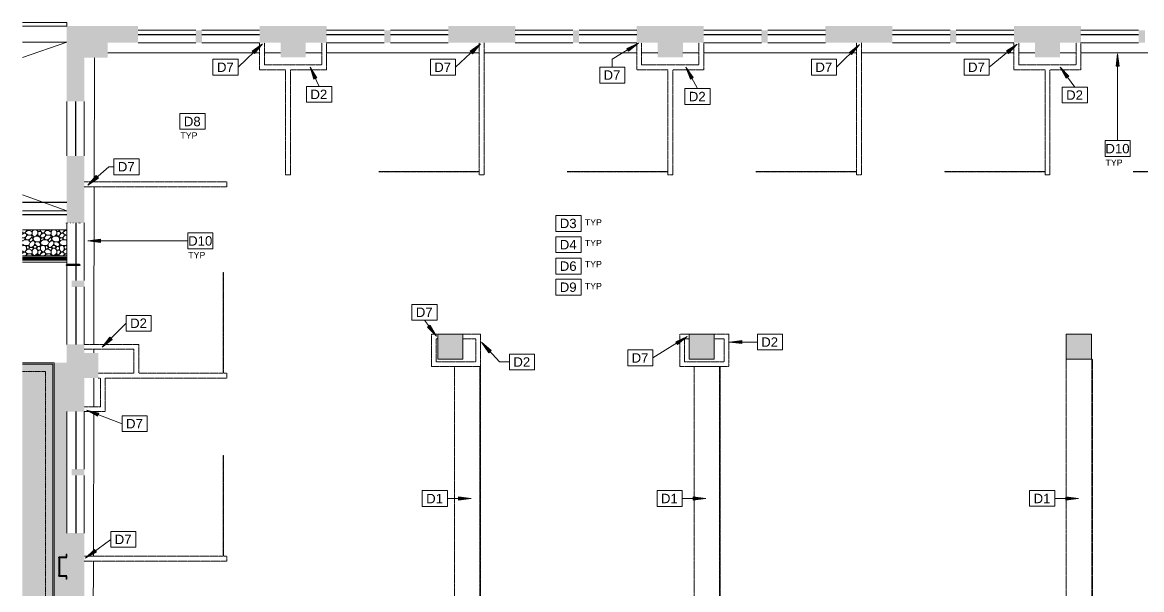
# Model space of a CAD drawing. Header units: inches. Extents: x 433 to 2535, y -5 to 2055.
# Drawn here: x 433 to 1501, y 1514 to 2055 of the extents above; entities that cross this region are included whole.
import ezdxf

# ---------------------------------------------------------------- set-up
doc = ezdxf.new("R2010")
doc.units = ezdxf.units.IN
doc.header["$MEASUREMENT"] = 0
doc.linetypes.add('Demolished', pattern=[0.1875, 0.125, -0.0625])
doc.linetypes.add('IMPORT-Dash 1_16_', pattern=[0.125, 0.0625, -0.0625])
for name, color, linetype, lineweight in [('_900 AVAILABLE SPACE', 7, 'Continuous', 9), ('A-ANNO-KEYN', 231, 'Continuous', 9), ('A-DETL-GENF', 92, 'Continuous', 9), ('A-WALL', 113, 'Continuous', 13), ('A0209 - Terrace Backround_Link_dwg', 8, 'Continuous', 9), ('ARCH-L', 10, 'Continuous', 20), ('CORE', 7, 'Continuous', 9), ('G-ANNO-TEXT', 231, 'Continuous', 9), ('I-WALL', 2, 'Continuous', 13), ('L-AR-feature', 10, 'Continuous', 20), ('L-DT-style-43', 10, 'Continuous', 20), ('L-GR-soil', 10, 'Continuous', 20), ('L-HS-pav-edge', 10, 'Continuous', 20), ('L-HS-pav-patt-53', 10, 'Continuous', 20), ('L-HS-railing-guard', 10, 'Continuous', 20), ('Q-CASE', 31, 'Demolished', 9), ('S-COLS', 52, 'Continuous', 13), ('Victor Bldg - 9th Floor_LINK_dwg', 8, 'Continuous', 9), ('WALL-I', 10, 'Continuous', 20), ('WINDOWS', 7, 'Continuous', 9)]:
    doc.layers.add(name, color=color, linetype=linetype, lineweight=lineweight)
doc.styles.add('Arial', font='arial.ttf', dxfattribs={"height": 9})
doc.styles.add('Swis721 Lt BT', font='swissl.ttf', dxfattribs={"height": 6})
pattern_1 = [(0, (0.9, -3000), (18, 18), [5.4, -6.3, 0.9, -5.4]), (0, (8.1, -2996.4), (18, 18), [0.9, -4.5, 3.6, -9]), (0, (10.8, -2995.5), (18, 18), [0.9, -17.1]), (0, (2.7, -2994.6), (18, 18), [3.6, -14.4]), (0, (0.9, -2992.8), (18, 18), [1.8, -16.2]), (0, (13.5, -2991), (18, 18), [1.8, -0.9, 0.9, -14.4]), (0, (6.3, -2990.1), (18, 18), [2.7, -15.3]), (0, (1.8, -2988.3), (18, 18), [1.8, -16.2]), (0, (9, -2986.5), (18, 18), [0.9, -5.4, 2.7, -9]), (0, (5.4, -2985.6), (18, 18), [1.8, -16.2]), (0, (11.7, -2984.7), (18, 18), [1.8, -16.2]), (0, (8.1, -2983.8), (18, 18), [1.8, -16.2]), (0, (15.3, -2982.9), (18, 18), [1.8, -16.2]), (90, (0, -3000), (-18, 18), [3.6, -0.9, 1.8, -7.2, -4.5]), (90, (0, -3000), (-18, 18), [-13.5, 0, -4.5]), (90, (0, -3000), (-18, 18), [0, -13.5, 3.6, -0.9]), (90, (0.9, -2988.3), (-18, 18), [0.9, -17.1]), (90, (3.6, -2993.7), (-18, 18), [1.8, -3.6, 0.9, -11.7]), (90, (4.5, -2991), (-18, 18), [1.8, -3.6, 2.7, -9.9]), (90, (7.2, -2995.5), (-18, 18), [0.9, -9, 1.8, -0.9, -5.4]), (90, (7.2, -2995.5), (-18, 18), [-12.6, 0, -5.4]), (90, (7.2, -2995.5), (-18, 18), [0, -12.6, 1.8, -3.6]), (90, (8.1, -2997.3), (-18, 18), [0.9, -17.1]), (90, (9.9, -2991.9), (-18, 18), [0.9, -0.9, 2.7, -13.5]), (90, (10.8, -2994.6), (-18, 18), [1.8, -7.2, 0.9, -0.9, -7.2]), (90, (10.8, -2994.6), (-18, 18), [-10.8, 0, -7.2]), (90, (10.8, -2994.6), (-18, 18), [0, -10.8, 0.9, -6.3]), (90, (12.6, -2999.1), (-18, 18), [2.7, -15.3]), (90, (14.4, -2985.6), (-18, 18), [0.9, -0.9, 0.9, -15.3]), (90, (15.3, -2990.1), (-18, 18), [2.7, -15.3]), (90, (17.55, -2991.45), (-18, 18), [0.9, -17.1]), (45, (6.3, -3000), (0, 18.00011), [1.273, -24.183]), (45, (4.5, -2982.9), (0, 18.00011), [1.273, -3.818, 3.818, -16.546]), (45, (6.3, -2985.6), (0, 18.00011), [2.546, -6.364, 1.273, -15.274]), (45, (9.9, -2986.5), (0, 18.00011), [2.546, -8.91, 1.273, -12.728]), (45, (2.7, -2994.6), (0, 18.00011), [1.273, -24.183]), (45, (7.2, -2994.6), (0, 18.00011), [3.818, -21.637]), (45, (10.8, -2992.8), (0, 18.00011), [1.273, -7.637, 1.273, -15.273]), (45, (13.5, -2991), (0, 18.00011), [2.546, -22.91]), (45, (17.1, -2991), (0, 18.00011), [2.546, -22.91]), (45, (17.1, -2996.4), (0, 18.00011), [1.273, -24.183]), (45, (15.3, -2987.4), (0, 18.00011), [1.273, -24.183]), (45, (13.5, -2984.7), (0, 18.00011), [1.273, -24.183]), (45, (17.1, -2982.9), (0, 18.00011), [1.273, -24.183]), (45, (0, -2982.9), (0, 18.00011), [1.273, -24.183]), (45, (9, -2990.1), (0, 18.00011), [1.273, -24.183]), (45, (10.8, -2982.9), (0, 18.00011), [1.273, -8.91, 1.273, -14.001]), (45, (2.7, -2992.8), (0, 18.00011), [2.546, -22.91]), (45, (2.7, -2988.3), (0, 18.00011), [3.818, -21.637]), (135, (0.9, -2992.8), (-18.00011, 0), [1.909, -23.547]), (135, (10.8, -2993.7), (-18.00011, 0), [1.273, -24.183]), (135, (16.2, -2991), (-18.00011, 0), [1.273, -24.183]), (135, (9.9, -2987.4), (-18.00011, 0), [1.273, -24.183]), (135, (10.8, -2984.7), (-18.00011, 0), [1.273, -24.183]), (135, (8.1, -2983.8), (-18.00011, 0), [1.273, -24.183]), (135, (11.7, -2984.7), (-18.00011, 0), [1.273, -24.183]), (135, (0.9, -2995.5), (-18.00011, 0), [1.273, -24.183]), (135, (4.5, -2989.2), (-18.00011, 0), [1.273, -24.183]), (135, (4.5, -2994.6), (-18.00011, 0), [2.546, -22.91]), (135, (8.1, -2996.4), (-18.00011, 0), [2.546, -22.91]), (135, (15.3, -2986.5), (-18.00011, 0), [2.546, -22.91]), (135, (9.9, -2991), (-18.00011, 0), [1.273, -24.183]), (135, (12.6, -2996.4), (-18.00011, 0), [2.546, -15.273, 1.273, -6.364]), (135, (1.8, -2988.3), (-18.00011, 0), [2.546, -5.091, 2.546, -15.274]), (135, (0, -2998.2), (-18.00011, 0), [2.545, -6.365, 2.545, -6.365, -7.636]), (135, (0, -2998.2), (-18.00011, 0), [-17.82, 0, -7.636]), (135, (0, -2998.2), (-18.00011, 0), [0, -17.82, 1.273, -6.363]), (26.565, (6.3, -2994.6), (18.000347, -1.6e-05), [4.025, -2.012, 2.012, -32.2]), (26.565, (9, -2983.8), (18.000347, -1.6e-05), [4.025, -36.224]), (26.565, (9, -2996.4), (18.000347, -1.6e-05), [2.012, -38.237]), (26.565, (0.9, -2995.5), (18.000347, -1.6e-05), [2.012, -38.237]), (26.565, (4.5, -2991), (18.000347, -1.6e-05), [2.012, -38.237]), (26.565, (0.9, -2989.2), (18.000347, -1.6e-05), [2.012, -38.237]), (63.435, (3.6, -2987.4), (-1.6e-05, 18.000347), [2.012, -38.237]), (63.435, (9.9, -2987.4), (-1.6e-05, 18.000347), [2.012, -38.237]), (63.435, (11.7, -3000), (-1.6e-05, 18.000347), [2.012, -38.237]), (63.435, (0, -2990.1), (-1.6e-05, 18.000347), [2.012, -38.237]), (63.435, (7.2, -2999.1), (-1.6e-05, 18.000347), [2.012, -14.087, 2.012, -22.138]), (116.565, (4.5, -2983.8), (1.6e-05, 18.000347), [2.012, -38.237]), (116.565, (15.3, -2987.4), (1.6e-05, 18.000347), [2.012, -38.237]), (116.565, (7.2, -2983.8), (1.6e-05, 18.000347), [2.012, -38.237]), (116.565, (0, -2993.7), (1.6e-05, 18.000347), [2.012, -38.237]), (153.435, (13.5, -2996.4), (-18.000347, -1.6e-05), [2.012, -38.237]), (153.435, (17.1, -2991.9), (-18.000347, -1.6e-05), [2.012, -38.237]), (153.435, (6.3, -2990.1), (-18.000347, -1.6e-05), [2.012, -38.237]), (153.435, (9, -2986.5), (-18.000347, -1.6e-05), [2.012, -38.237]), (153.435, (15.3, -2982.9), (-18.000347, -1.6e-05), [2.012, -38.237]), (153.435, (2.7, -3000), (-18.000347, -1.6e-05), [3.019, -37.231])]

# ---------------------------------------------------------------- blocks, each defined once
blk = doc.blocks.new('Victor Bldg - 9th Floor_LINK_dwg-6972240-Level XX  DEMOLITION')
at = {"lineweight": 9}
for p, q in [((432.6, 2051.5), (475, 2051.5)), ((483.5, 1979.5), (483.5, 1927.5)), ((483.5, 1863.5), (483.5, 1808.5)), ((483.5, 1802.5), (483.5, 1747.5)), ((483.5, 1683.4), (483.5, 1628.5)), ((483.5, 1622.5), (483.5, 1567.5))]:
    blk.add_line(p, q, dxfattribs=at)
at = {"layer": '_900 AVAILABLE SPACE'}
for p, q in [((501.1, 1902.7), (501.3, 2021.3)), ((514, 2025.8), (659, 2025.8)), ((663.6, 2025.8), (679, 2025.8)), ((703, 2025.8), (718.4, 2025.8)), ((723, 2025.8), (868.7, 2025.8)), ((873.3, 2025.8), (1019, 2025.8)), ((1023.6, 2025.8), (1039, 2025.8)), ((1063, 2025.8), (1078.4, 2025.8)), ((1083, 2025.8), (1228.7, 2025.8)), ((1233.4, 2025.8), (1379, 2025.8)), ((1383.6, 2025.8), (1399, 2025.8)), ((1423, 2025.8), (1438.4, 2025.8)), ((1443, 2025.8), (1588.7, 2025.8)), ((500.8, 1747.5), (501.1, 1898.1)), ((500.8, 1739.5), (500.8, 1742.9)), ((500.7, 1688), (500.8, 1715.4)), ((500.4, 1545.4), (500.7, 1683.4)), ((500.1, 1387.5), (500.4, 1540.8))]:
    blk.add_line(p, q, dxfattribs=at)
at = {"layer": 'CORE'}
for p, q in [((475, 2036), (432.6, 2036)), ((432.6, 1875), (475, 1875)), ((475, 1857), (432.6, 1857)), ((483.7, 1802.5), (483.7, 1747.5)), ((467.5, 1544), (467.5, 1527)), ((474.1, 1544.9), (468.2, 1544.9)), ((468.2, 1544), (468.2, 1527)), ((475, 1544.4), (468.6, 1544.4)), ((474.5, 1547.1), (474.5, 1545.2)), ((474.1, 1526.1), (468.2, 1526.1)), ((475, 1526.6), (468.6, 1526.6)), ((468.8, 1527), (475, 1527)), ((474.5, 1523.9), (474.5, 1525.8))]:
    blk.add_line(p, q, dxfattribs=at)
at = {"layer": 'CORE', "flags": 128}
for points in [[(432.6, 2055), (475, 2055), (475, 2052), (475, 2051.5)], [(468.8, 1544), (468.8, 1544.5), (467.1, 1544.5), (467.1, 1544), (468.8, 1544), (475, 1544)], [(467.9, 1544.5), (474.9, 1544.5), (474.9, 1547.5)], [(467.9, 1526.5), (474.9, 1526.5), (474.9, 1523.5)]]:
    blk.add_lwpolyline(points, dxfattribs=at)
blk.add_lwpolyline([(468.8, 1526.5), (467.1, 1526.5), (467.1, 1527), (468.8, 1527)], close=True, dxfattribs=at)
at = {"layer": 'CORE'}
for centre, start, end in [((468.2, 1544.5), 90, 180), ((474.1, 1545.2), 270, 0), ((474.9, 1547.1), 90, 180), ((468.2, 1526.5), 180, 270), ((474.1, 1525.8), 0, 90), ((474.9, 1523.9), 180, 270)]:
    blk.add_arc(centre, 0.375, start, end, dxfattribs=at)
at = {"layer": 'WINDOWS'}
for p, q in [((598, 2047.5), (543, 2047.5)), ((598, 2043.5), (543, 2043.5)), ((598, 2043.2), (543, 2043.2)), ((659, 2047.5), (604, 2047.5)), ((659, 2043.5), (604, 2043.5)), ((659, 2043.2), (604, 2043.2)), ((778, 2047.5), (723, 2047.5)), ((778, 2043.5), (723, 2043.5)), ((778, 2043.2), (723, 2043.2)), ((839, 2047.5), (784, 2047.5)), ((839, 2043.5), (784, 2043.5)), ((839, 2043.2), (784, 2043.2)), ((958, 2047.5), (903, 2047.5)), ((958, 2043.5), (903, 2043.5)), ((958, 2043.2), (903, 2043.2)), ((1019, 2047.5), (964, 2047.5)), ((1019, 2043.5), (964, 2043.5)), ((1019, 2043.2), (964, 2043.2)), ((1138, 2047.5), (1083, 2047.5)), ((1138, 2043.5), (1083, 2043.5)), ((1138, 2043.2), (1083, 2043.2)), ((1199, 2047.5), (1144, 2047.5)), ((1199, 2043.5), (1144, 2043.5)), ((1199, 2043.2), (1144, 2043.2)), ((1318, 2047.5), (1263, 2047.5)), ((1318, 2043.5), (1263, 2043.5)), ((1318, 2043.2), (1263, 2043.2)), ((1379, 2047.5), (1324, 2047.5)), ((1379, 2043.5), (1324, 2043.5)), ((1379, 2043.2), (1324, 2043.2)), ((1498, 2047.5), (1443, 2047.5)), ((1498, 2043.5), (1443, 2043.5)), ((1498, 2043.2), (1443, 2043.2)), ((598, 2035.5), (543, 2035.5)), ((659, 2035.5), (604, 2035.5)), ((778, 2035.5), (723, 2035.5)), ((839, 2035.5), (784, 2035.5)), ((958, 2035.5), (903, 2035.5)), ((1019, 2035.5), (964, 2035.5)), ((1138, 2035.5), (1083, 2035.5)), ((1199, 2035.5), (1144, 2035.5)), ((1318, 2035.5), (1263, 2035.5)), ((1379, 2035.5), (1324, 2035.5)), ((1498, 2035.5), (1443, 2035.5)), ((475, 1927.5), (475, 1979.5)), ((483.3, 1927.5), (483.3, 1979.5)), ((483.6, 1927.5), (483.6, 1979.5)), ((491.7, 1979.5), (491.7, 1927.5)), ((475, 1863.5), (475, 1747.5)), ((483.7, 1863.5), (483.7, 1808.5)), ((483.9, 1863.5), (483.9, 1808.5)), ((491.7, 1863.5), (491.7, 1808.5)), ((483.9, 1802.5), (483.9, 1747.5)), ((491.7, 1802.5), (491.7, 1747.5)), ((475, 1683.4), (475, 1567.5)), ((483.7, 1683.4), (483.7, 1628.5)), ((483.9, 1683.4), (483.9, 1628.5)), ((491.7, 1683.4), (491.7, 1628.5)), ((483.7, 1622.5), (483.7, 1567.5)), ((483.9, 1622.5), (483.9, 1567.5)), ((491.7, 1622.5), (491.7, 1567.5))]:
    blk.add_line(p, q, dxfattribs=at)
blk = doc.blocks.new('Concrete-Rectangular-Column - 24 x 24-6985472-Level XX  DEMOLITION')
at = {"layer": 'S-COLS', "lineweight": 9}
blk.add_hatch(color=7, dxfattribs=at).paths.add_polyline_path([(12, -12), (12, 12), (-12, 12), (-12, -12), (7.4, -12)], flags=0)
at = {"layer": 'S-COLS', "color": 8, "lineweight": 20}
for p, q in [((12, 12), (-12, 12)), ((-12, 12), (-12, -12)), ((12, -12), (12, 12)), ((-12, -12), (12, -12))]:
    blk.add_line(p, q, dxfattribs=at)
blk = doc.blocks.new('C-Counter Top - ADJ HEIGHT-7711449-Level XX  DEMOLITION')
at = {"layer": 'Q-CASE', "color": 7}
for p, q in [((266.7, 0), (-47.3, 0)), ((-47.3, 0), (-47.3, -0.8)), ((-47.3, -0.8), (266.7, -0.8)), ((-47.3, -0.8), (-47.3, -1)), ((-47.3, -25), (266.7, -25))]:
    blk.add_line(p, q, dxfattribs=at)
blk = doc.blocks.new('C-Counter Top - ADJ HEIGHT-7712474-Level XX  DEMOLITION')
at = {"layer": 'Q-CASE', "color": 7}
for p, q in [((259.6, 0), (-47.3, 0)), ((-47.3, 0), (-47.3, -0.8)), ((-47.3, -0.8), (259.6, -0.8)), ((-47.3, -0.8), (-47.3, -25)), ((-47.3, -25), (259.6, -25))]:
    blk.add_line(p, q, dxfattribs=at)
blk = doc.blocks.new('C-Counter Top - ADJ HEIGHT-V5-Level XX  DEMOLITION')
at = {"layer": 'Q-CASE', "color": 7}
for p, q in [((259.6, 0), (-47.3, 0)), ((259.6, -0.7), (259.6, 0)), ((-47.3, -0.7), (259.6, -0.7)), ((259.6, -25), (259.6, -0.7)), ((-47.3, -25), (259.6, -25))]:
    blk.add_line(p, q, dxfattribs=at)
blk = doc.blocks.new('A0209 - Terrace Backround_Link_dwg_System Panel - Glazed-4051544-PLAN - LEVEL 09 TERRACE-7485760-Level XX  DEMOLITION')
at = {"layer": 'ARCH-L', "flags": 128}
blk.add_lwpolyline([(-17.8, 1.8), (23.6, 1.8), (23.6, 0.8), (-17.8, 0.8)], dxfattribs=at)
blk = doc.blocks.new('A0209 - Terrace Backround_Link_dwg-7465005-Level XX  DEMOLITION')
at = {"layer": 'L-GR-soil'}
h = blk.add_hatch(dxfattribs=at)
h.set_pattern_fill('FP_1', color=256, style=0, pattern_type=2)
h.set_pattern_definition([(37.5, (0, -3000), (-0.37796, 11.560943), [0, -9.12, 0, -10.2, -9.75]), (37.5, (0, -3000), (-0.37796, 11.560943), [-19.32, 0, -9.75]), (37.5, (0, -3000), (-0.37796, 11.560943), [0, -19.32, 0, -9.75]), (7.5, (0, -3000), (10.61866, 16.932876), [0, -4.92, 0, -8.22, -3.15]), (7.5, (0, -3000), (10.61866, 16.932876), [-13.14, 0, -3.15]), (7.5, (0, -3000), (10.61866, 16.932876), [0, -13.14, 0, -3.15]), (327.5, (-7.38, -3000), (18.684514, 0.03417), [0, -3, 0, -10.8, -14.1]), (327.5, (-7.38, -3000), (18.684514, 0.03417), [-13.8, 0, -14.1]), (327.5, (-7.38, -3000), (18.684514, 0.03417), [0, -13.8, 0, -14.1]), (317.5, (-7.38, -3000), (18.036465, 5.266324), [0, -1.5, 0, -7.08, -8.1]), (317.5, (-7.38, -3000), (18.036465, 5.266324), [-8.58, 0, -8.1]), (317.5, (-7.38, -3000), (18.036465, 5.266324), [0, -8.58, 0, -8.1])])
h.paths.add_polyline_path([(432.6, 243.5), (525.7, 243.5), (525.7, 286), (461.5, 286), (461.5, 1728.6), (432.6, 1728.6), (432.6, 270)], flags=0)
at = {"layer": 'L-HS-pav-patt-53'}
h = blk.add_hatch(dxfattribs=at)
h.set_pattern_fill('FP_2', color=256, style=0, pattern_type=2)
h.set_pattern_definition(pattern_1)
h.paths.add_polyline_path([(432.6, 1832), (475, 1832), (475, 1857), (432.6, 1857), (432.6, 1849.7)], flags=0)
h = blk.add_hatch(dxfattribs=at)
h.set_pattern_fill('FP_2', color=256, style=0, pattern_type=2)
h.set_pattern_definition(pattern_1)
h.paths.add_polyline_path([(475, 287.5), (527.2, 287.5), (527.2, 299.5), (475, 299.5), (475, 1730.1), (463, 1730.1), (463, 287.5), (464.2, 287.5)], flags=0)
at = {"layer": 'ARCH-L', "color": 7, "lineweight": 9}
for p, q in [((475, 2036), (432.6, 2021.4)), ((432.6, 1890.3), (475, 1875))]:
    blk.add_line(p, q, dxfattribs=at)
at = {"layer": 'ARCH-L', "color": 50, "lineweight": 50}
blk.add_line((432.6, 1829), (475, 1829), dxfattribs=at)
at = {"layer": 'L-AR-feature'}
blk.add_line((432.6, 2036), (475, 2036), dxfattribs=at)
at = {"layer": 'L-AR-feature', "flags": 128}
blk.add_lwpolyline([(475, 2051.5), (475, 2055), (432.6, 2055)], dxfattribs=at)
at = {"layer": 'L-DT-style-43', "linetype": 'IMPORT-Dash 1_16_', "flags": 128}
blk.add_lwpolyline([(518.7, 279), (454.5, 279), (454.5, 1721.6), (432.6, 1721.6)], dxfattribs=at)
at = {"layer": 'L-HS-pav-edge'}
for p, q in [((475, 1832), (432.6, 1832)), ((475, 1826), (432.6, 1826))]:
    blk.add_line(p, q, dxfattribs=at)
at = {"layer": 'L-HS-pav-edge', "flags": 128}
for points in [[(527.2, 287.5), (463, 287.5), (463, 1730.1), (432.6, 1730.1)], [(525.7, 286), (461.5, 286), (461.5, 1728.6), (432.6, 1728.6)]]:
    blk.add_lwpolyline(points, dxfattribs=at)
at = {"layer": 'L-HS-railing-guard'}
for p, q in [((475, 1830), (432.6, 1830)), ((475, 1829), (432.6, 1829)), ((475, 1828), (432.6, 1828))]:
    blk.add_line(p, q, dxfattribs=at)
at = {"layer": 'WALL-I', "color": 90, "lineweight": 30}
for p, q in [((432.6, 1883.5), (475, 1883.5)), ((475, 1871.4), (432.6, 1871.4))]:
    blk.add_line(p, q, dxfattribs=at)
at = {"layer": 'WALL-I', "color": 50, "lineweight": 50}
for p, q in [((475, 1863.5), (475, 1863.4)), ((487.1, 1863.4), (487.1, 1863.5))]:
    blk.add_line(p, q, dxfattribs=at)
at = {"layer": 'WALL-I', "color": 7, "lineweight": 9}
for p, q in [((478.5, 1863.5), (478.5, 1863.4)), ((481, 1863.5), (481, 1863.4)), ((478.5, 1823.4), (478.5, 1823)), ((481, 1823.4), (481, 1823)), ((486.5, 1823.4), (486.5, 1823))]:
    blk.add_line(p, q, dxfattribs=at)
at = {"layer": 'WALL-I', "color": 50, "lineweight": 50, "flags": 128}
blk.add_lwpolyline([(487.1, 1823), (487.1, 1823.4), (475, 1823.4), (475, 1823)], dxfattribs=at)
blk.add_blockref('A0209 - Terrace Backround_Link_dwg_System Panel - Glazed-4051544-PLAN - LEVEL 09 TERRACE-7485760-Level XX  DEMOLITION', (450.4, 1829))
blk = doc.blocks.new('Keynote Tag - Keynote Number - Boxed-135510-Level XX  DEMOLITION')
at = {"layer": 'A-ANNO-KEYN'}
for p, q in [((-0.125, -0.079), (-0.125, 0.078)), ((-0.125, 0.078), (0.125, 0.078)), ((0.125, 0.078), (0.125, -0.079)), ((-0.125, -0.079), (0.125, -0.079))]:
    blk.add_line(p, q, dxfattribs=at)

msp = doc.modelspace()

# ---------------------------------------------------------------- hatches: boundary and pattern name
at = {"layer": 'A-ANNO-KEYN'}
for points in [[(661.7, 2034.6), (652, 2027.4), (654.2, 2025.2)], [(869.7, 2034.5), (859.9, 2027.4), (862.1, 2025.1)], [(1020.6, 2035.2), (1009.5, 2030.2), (1011.2, 2027.6)], [(1231.5, 2033.8), (1221.9, 2026.4), (1224.1, 2024.2)], [(1382.2, 2034.3), (1371.9, 2027.9), (1373.9, 2025.4)], [(1478, 2025.1), (1476.5, 2013.1), (1479.6, 2013.1)], [(707.3, 2012.2), (710.9, 2000.7), (713.7, 2002)], [(1065.8, 2012.2), (1070.2, 2000.9), (1072.9, 2002.5)], [(1423, 2012.2), (1428.9, 2001.6), (1431.4, 2003.5)], [(495.2, 1899.6), (505.2, 1906.3), (503.1, 1908.7)], [(495.2, 1846.4), (507.2, 1844.8), (507.2, 1848)], [(827.8, 1755.6), (821.9, 1766.1), (819.3, 1764.2)], [(508.7, 1744.9), (518.3, 1752.2), (516.1, 1754.5)], [(1067.2, 1755.2), (1056.2, 1750.2), (1057.9, 1747.5)], [(870.8, 1749.7), (877.7, 1739.7), (880, 1741.8)], [(1107.4, 1749.8), (1119.4, 1748.3), (1119.4, 1751.4)], [(493.7, 1684.9), (504.4, 1679.1), (505.5, 1682.1)], [(860.8, 1600.4), (848.8, 1602), (848.8, 1598.9)], [(1084.9, 1600.4), (1072.9, 1602), (1072.9, 1598.9)], [(1440.6, 1600.5), (1428.6, 1602.1), (1428.6, 1598.9)], [(492.7, 1543.5), (503.3, 1549.4), (501.4, 1551.9)]]:
    msp.add_hatch(color=256, dxfattribs=at).paths.add_polyline_path(points, flags=0)
at = {"layer": 'A-DETL-GENF'}
h = msp.add_hatch(color=7, dxfattribs=at)
h.paths.add_polyline_path([(2423, 3.5), (2423, 19.5), (2363, 19.5), (2363, 3.5)], flags=0)
h.paths.add_polyline_path([(2535, 3.5), (2535, 63.5), (2519, 63.5), (2519, 33.5), (2505, 33.5), (2505, 19.5), (2475, 19.5), (2475, 3.5), (2505, 3.5)], flags=0)
h.paths.add_polyline_path([(2103, 3.5), (2103, 19.5), (2059, 19.5), (2059, 27.5), (1979, 27.5), (1979, 11.5), (2043, 11.5), (2043, 3.5), (2059, 3.5)], flags=0)
h.paths.add_polyline_path([(2155, 3.5), (2215, 3.5), (2215, 19.5), (2203, 19.5), (2203, 33.5), (2179, 33.5), (2179, 19.5), (2155, 19.5)], flags=0)
h.paths.add_polyline_path([(2261.3, 7.5), (2267.3, 7.5), (2267.3, 19.5), (2261.3, 19.5)], flags=0)
h.paths.add_polyline_path([(2316, 7.5), (2316.7, 7.5), (2316.7, 19.5), (2310.7, 19.5), (2310.7, 7.5), (2311.4, 7.5)], flags=0)
h.paths.add_polyline_path([(1497.8, 11.5), (1503, 11.5), (1503, 27), (1483, 27), (1483, 41.5), (1459, 41.5), (1459, 27), (1439, 27), (1439, 11.5), (1483, 11.5)], flags=0)
h.paths.add_polyline_path([(1323, 11.5), (1323, 27), (1259, 27), (1259, 11.5)], flags=0)
h.paths.add_polyline_path([(1843, 11.5), (1863, 11.5), (1863, 27.5), (1843, 27.5), (1843, 41.5), (1819, 41.5), (1819, 27.5), (1799, 27.5), (1799, 11.5), (1819, 11.5)], flags=0)
h.paths.add_polyline_path([(1662.1, 11.5), (1683, 11.5), (1683, 27.5), (1619, 27.5), (1619, 11.5), (1657.5, 11.5)], flags=0)
h.paths.add_polyline_path([(1924, 15.5), (1924, 27.5), (1918, 27.5), (1918, 15.5)], flags=0)
h.paths.add_polyline_path([(1378, 15.5), (1384, 15.5), (1384, 27.5), (1378, 27.5)], flags=0)
h.paths.add_polyline_path([(1198, 15.5), (1204, 15.5), (1204, 27.5), (1198, 27.5)], flags=0)
h.paths.add_polyline_path([(1744, 15.5), (1744, 27.5), (1738, 27.5), (1738, 15.5)], flags=0)
h.paths.add_polyline_path([(1564, 15.5), (1564, 27), (1558, 27), (1558, 15.5)], flags=0)
h.paths.add_polyline_path([(2535, 115.5), (2535, 175.5), (2519, 175.5), (2519, 115.5)], flags=0)
h.paths.add_polyline_path([(2531, 220.5), (2531, 226.5), (2519, 226.5), (2519, 220.5)], flags=0)
h.paths.add_polyline_path([(2519, 268.5), (2531, 268.5), (2531, 274.5), (2519, 274.5)], flags=0)
h.paths.add_polyline_path([(527.2, 299.5), (543, 299.5), (543, 315.5), (505, 315.5), (505, 329.5), (491.7, 329.5), (491.7, 371.5), (475, 371.5), (475, 299.5), (505, 299.5)], flags=0)
h.paths.add_polyline_path([(903, 299.5), (903, 315.5), (871, 315.5), (871, 329.5), (847, 329.5), (847, 315.5), (839, 315.5), (839, 299.5), (871, 299.5)], flags=0)
h.paths.add_polyline_path([(659, 299.5), (723, 299.5), (723, 315.5), (659, 315.5), (659, 303.5)], flags=0)
h.paths.add_polyline_path([(778, 303.5), (784, 303.5), (784, 315.5), (778, 315.5)], flags=0)
h.paths.add_polyline_path([(961.3, 303.5), (964, 303.5), (964, 315.5), (958, 315.5), (958, 303.5), (959.8, 303.5)], flags=0)
h.paths.add_polyline_path([(598, 303.5), (604, 303.5), (604, 315.5), (598, 315.5)], flags=0)
h.paths.add_polyline_path([(2535, 319.5), (2535, 379.5), (2519, 379.5), (2519, 365.5), (2505, 365.5), (2505, 341.5), (2519, 341.5), (2519, 319.5)], flags=0)
h.paths.add_polyline_path([(475, 423.5), (491.7, 423.5), (491.7, 487.5), (475, 487.5)], flags=0)
h.paths.add_polyline_path([(2519, 431.5), (2535, 431.5), (2535, 491.5), (2527, 491.5), (2527, 551.5), (2511, 551.5), (2511, 475.5), (2519, 475.5), (2519, 436.1)], flags=0)
h.paths.add_polyline_path([(491.7, 542.5), (491.7, 548.5), (480, 548.5), (480, 542.5)], flags=0)
h.paths.add_polyline_path([(491.7, 603.5), (491.7, 635.5), (505, 635.5), (505, 659.5), (491.7, 659.5), (491.7, 667.5), (475, 667.5), (475, 603.5)], flags=0)
h.paths.add_polyline_path([(2511, 603.5), (2527, 603.5), (2527, 667.5), (2511, 667.5), (2511, 647.5), (2499, 647.5), (2499, 623.5), (2511, 623.5), (2511, 608.1)], flags=0)
h.paths.add_polyline_path([(2511, 722.5), (2523, 722.5), (2523, 728.5), (2511, 728.5)], flags=0)
h.paths.add_polyline_path([(491.7, 722.5), (491.7, 728.5), (479.7, 728.5), (479.7, 722.5)], flags=0)
h.paths.add_polyline_path([(491.7, 783.5), (491.7, 847.5), (475, 847.5), (475, 783.5)], flags=0)
h.paths.add_polyline_path([(2511, 783.5), (2527, 783.5), (2527, 847.5), (2511, 847.5), (2511, 788.1)], flags=0)
h.paths.add_polyline_path([(2523, 902.5), (2523, 908.5), (2511, 908.5), (2511, 902.5)], flags=0)
h.paths.add_polyline_path([(491.7, 902.5), (491.7, 908.5), (479.7, 908.5), (479.7, 902.5)], flags=0)
h.paths.add_polyline_path([(2511, 963.5), (2527, 963.5), (2527, 1027.5), (2511, 1027.5), (2511, 1007.5), (2499, 1007.5), (2499, 983.5), (2511, 983.5)], flags=0)
h.paths.add_polyline_path([(491.7, 963.5), (491.7, 995.5), (505, 995.5), (505, 1019.5), (491.7, 1019.5), (491.7, 1027.5), (475, 1027.5), (475, 963.5)], flags=0)
h.paths.add_polyline_path([(2523, 1082.5), (2523, 1088.5), (2511, 1088.5), (2511, 1082.5)], flags=0)
h.paths.add_polyline_path([(491.7, 1082.5), (491.7, 1088.5), (479.7, 1088.5), (479.7, 1082.5)], flags=0)
h.paths.add_polyline_path([(475, 1143.5), (491.7, 1143.5), (491.7, 1207.5), (475, 1207.5), (475, 1148.1)], flags=0)
h.paths.add_polyline_path([(2527, 1143.5), (2527, 1207.5), (2511, 1207.5), (2511, 1143.5)], flags=0)
h.paths.add_polyline_path([(2523, 1262.5), (2523, 1268.5), (2511, 1268.5), (2511, 1262.5)], flags=0)
h.paths.add_polyline_path([(479.7, 1262.5), (491.7, 1262.5), (491.7, 1268.5), (479.7, 1268.5)], flags=0)
h.paths.add_polyline_path([(491.7, 1323.5), (491.7, 1355.5), (505, 1355.5), (505, 1379.5), (491.7, 1379.5), (491.7, 1387.5), (475, 1387.5), (475, 1323.5)], flags=0)
h.paths.add_polyline_path([(2511, 1323.5), (2527, 1323.5), (2527, 1387.5), (2511, 1387.5), (2511, 1367.5), (2499, 1367.5), (2499, 1343.5), (2511, 1343.5)], flags=0)
h.paths.add_polyline_path([(2511, 1442.5), (2523, 1442.5), (2523, 1448.5), (2511, 1448.5)], flags=0)
h.paths.add_polyline_path([(479.7, 1442.5), (491.7, 1442.5), (491.7, 1448.5), (479.7, 1448.5)], flags=0)
h.paths.add_polyline_path([(2511, 1503.5), (2527, 1503.5), (2527, 1567.5), (2511, 1567.5), (2511, 1522.9)], flags=0)
h.paths.add_polyline_path([(475, 1503.5), (491.7, 1503.5), (491.7, 1567.5), (475, 1567.5), (475, 1540.8)], flags=0)
h.paths.add_polyline_path([(2523, 1622.5), (2523, 1628.5), (2511, 1628.5), (2511, 1622.5)], flags=0)
h.paths.add_polyline_path([(491.7, 1622.5), (491.7, 1628.5), (479.7, 1628.5), (479.7, 1622.5)], flags=0)
h.paths.add_polyline_path([(491.7, 1683.4), (491.7, 1715.4), (505, 1715.4), (505, 1739.5), (491.7, 1739.5), (491.7, 1747.5), (475, 1747.5), (475, 1683.4)], flags=0)
h.paths.add_polyline_path([(2511, 1683.5), (2527, 1683.5), (2527, 1747.5), (2511, 1747.5), (2511, 1727.5), (2499, 1727.5), (2499, 1703.5), (2511, 1703.5)], flags=0)
h.paths.add_polyline_path([(2511, 1802.5), (2523, 1802.5), (2523, 1808.5), (2511, 1808.5)], flags=0)
h.paths.add_polyline_path([(491.7, 1802.5), (491.7, 1808.5), (479.7, 1808.5), (479.7, 1802.5)], flags=0)
h.paths.add_polyline_path([(491.7, 1863.5), (491.7, 1927.5), (475, 1927.5), (475, 1863.5)], flags=0)
h.paths.add_polyline_path([(2527, 1863.5), (2527, 1927.5), (2511, 1927.5), (2511, 1863.5)], flags=0)
h.paths.add_polyline_path([(2511, 1979.5), (2527, 1979.5), (2527, 2043.5), (2523, 2043.5), (2523, 2051.5), (2459, 2051.5), (2459, 2035.5), (2497, 2035.5), (2497, 2021.5), (2511, 2021.5)], flags=0)
h.paths.add_polyline_path([(491.7, 1979.5), (491.7, 2021.3), (514, 2021.3), (514, 2035.5), (543, 2035.5), (543, 2051.5), (475, 2051.5), (475, 1979.5)], flags=0)
h.paths.add_polyline_path([(2143.3, 2021.5), (2143.3, 2035.5), (2163, 2035.5), (2163, 2051.5), (2099, 2051.5), (2099, 2035.5), (2119.3, 2035.5), (2119.3, 2021.5), (2133.3, 2021.5)], flags=0)
h.paths.add_polyline_path([(1773.3, 2021.5), (1783, 2021.5), (1783, 2035.5), (1803, 2035.5), (1803, 2051.5), (1739, 2051.5), (1739, 2035.5), (1759, 2035.5), (1759, 2021.5), (1768.7, 2021.5)], flags=0)
h.paths.add_polyline_path([(1053.4, 2021.5), (1063, 2021.5), (1063, 2035.5), (1083, 2035.5), (1083, 2051.5), (1019, 2051.5), (1019, 2035.5), (1039, 2035.5), (1039, 2021.5), (1048.7, 2021.5)], flags=0)
h.paths.add_polyline_path([(1408.7, 2021.5), (1423, 2021.5), (1423, 2035.5), (1443, 2035.5), (1443, 2051.5), (1379, 2051.5), (1379, 2035.5), (1399, 2035.5), (1399, 2021.5)], flags=0)
h.paths.add_polyline_path([(683.8, 2021.5), (703, 2021.5), (703, 2035.5), (723, 2035.5), (723, 2051.5), (659, 2051.5), (659, 2035.5), (679, 2035.5), (679, 2021.5)], flags=0)
h.paths.add_polyline_path([(2296.7, 2035.5), (2343, 2035.5), (2343, 2051.5), (2279, 2051.5), (2279, 2035.5)], flags=0)
h.paths.add_polyline_path([(2404, 2035.5), (2404, 2047.5), (2398, 2047.5), (2398, 2035.5)], flags=0)
h.paths.add_polyline_path([(2038, 2035.5), (2044, 2035.5), (2044, 2047.5), (2038, 2047.5)], flags=0)
h.paths.add_polyline_path([(1983, 2035.5), (1983, 2051.5), (1919, 2051.5), (1919, 2035.5), (1954, 2035.5)], flags=0)
h.paths.add_polyline_path([(1864, 2035.5), (1864, 2047.5), (1858, 2047.5), (1858, 2035.5)], flags=0)
h.paths.add_polyline_path([(1678, 2035.5), (1684, 2035.5), (1684, 2047.5), (1678, 2047.5)], flags=0)
h.paths.add_polyline_path([(1593.3, 2035.5), (1623, 2035.5), (1623, 2051.5), (1559, 2051.5), (1559, 2035.5), (1588.7, 2035.5)], flags=0)
h.paths.add_polyline_path([(903, 2035.5), (903, 2051.5), (839, 2051.5), (839, 2035.5), (873.3, 2035.5)], flags=0)
h.paths.add_polyline_path([(958, 2035.5), (964, 2035.5), (964, 2047.5), (958, 2047.5)], flags=0)
h.paths.add_polyline_path([(784, 2035.5), (784, 2047.5), (778, 2047.5), (778, 2035.5)], flags=0)
h.paths.add_polyline_path([(2224, 2035.5), (2224, 2047.5), (2218, 2047.5), (2218, 2035.5)], flags=0)
h.paths.add_polyline_path([(598, 2035.5), (604, 2035.5), (604, 2047.5), (598, 2047.5)], flags=0)
h.paths.add_polyline_path([(1498, 2035.5), (1504, 2035.5), (1504, 2047.5), (1498, 2047.5)], flags=0)
h.paths.add_polyline_path([(1231.5, 2035.5), (1263, 2035.5), (1263, 2051.5), (1199, 2051.5), (1199, 2035.5), (1228.7, 2035.5)], flags=0)
h.paths.add_polyline_path([(1324, 2035.5), (1324, 2047.5), (1318, 2047.5), (1318, 2035.5)], flags=0)
h.paths.add_polyline_path([(1138, 2035.5), (1144, 2035.5), (1144, 2047.5), (1138, 2047.5)], flags=0)

# ---------------------------------------------------------------- linework, layer by layer
at = {"layer": 'A-ANNO-KEYN'}
for p, q in [((661.7, 2034.6), (638.5, 2012.2)), ((661.7, 2034.6), (652, 2027.4)), ((654.2, 2025.2), (661.7, 2034.6)), ((869.7, 2034.5), (846, 2012.2)), ((869.7, 2034.5), (859.9, 2027.4)), ((862.1, 2025.1), (869.7, 2034.5)), ((1020.6, 2035.2), (995.6, 2019.8)), ((1020.6, 2035.2), (1009.5, 2030.2)), ((1009.5, 2030.2), (1011.2, 2027.6)), ((1011.2, 2027.6), (1020.6, 2035.2)), ((1231.5, 2033.8), (1209.8, 2012.2)), ((1231.5, 2033.8), (1221.9, 2026.4)), ((1224.1, 2024.2), (1231.5, 2033.8)), ((1382.2, 2034.3), (1355.4, 2012.2)), ((1382.2, 2034.3), (1371.9, 2027.9)), ((1373.9, 2025.4), (1382.2, 2034.3)), ((652, 2027.4), (654.2, 2025.2)), ((859.9, 2027.4), (862.1, 2025.1)), ((995.6, 2019.8), (995.6, 2012.2)), ((1221.9, 2026.4), (1224.1, 2024.2)), ((1371.9, 2027.9), (1373.9, 2025.4)), ((1478, 2025.1), (1476.5, 2013.1)), ((1479.6, 2013.1), (1478, 2025.1)), ((1478, 2025.1), (1478, 1942.1)), ((707.3, 2012.2), (710.9, 2000.7)), ((713.7, 2002), (707.3, 2012.2)), ((707.3, 2012.2), (715.8, 1993.8)), ((1065.8, 2012.2), (1070.2, 2000.9)), ((1072.9, 2002.5), (1065.8, 2012.2)), ((1065.8, 2012.2), (1077, 1991.8)), ((1423, 2012.2), (1428.9, 2001.6)), ((1431.4, 2003.5), (1423, 2012.2)), ((1423, 2012.2), (1437.1, 1993.2)), ((1476.5, 2013.1), (1479.6, 2013.1)), ((710.9, 2000.7), (713.7, 2002)), ((1070.2, 2000.9), (1072.9, 2002.5)), ((1428.9, 2001.6), (1431.4, 2003.5)), ((495.2, 1899.6), (515.1, 1917.2)), ((515.1, 1917.2), (520, 1917.2)), ((503.1, 1908.7), (495.2, 1899.6)), ((495.2, 1899.6), (505.2, 1906.3)), ((505.2, 1906.3), (503.1, 1908.7)), ((507.2, 1848), (495.2, 1846.4)), ((495.2, 1846.4), (507.2, 1844.8)), ((495.2, 1846.4), (590.5, 1846.4)), ((507.2, 1844.8), (507.2, 1848)), ((508.7, 1744.9), (531.6, 1767.8)), ((827.8, 1755.6), (816.4, 1770.7)), ((821.9, 1766.1), (819.3, 1764.2)), ((819.3, 1764.2), (827.8, 1755.6)), ((827.8, 1755.6), (821.9, 1766.1)), ((516.1, 1754.5), (508.7, 1744.9)), ((508.7, 1744.9), (518.3, 1752.2)), ((518.3, 1752.2), (516.1, 1754.5)), ((1067.2, 1755.2), (1034.4, 1734.7)), ((1067.2, 1755.2), (1056.2, 1750.2)), ((1057.9, 1747.5), (1067.2, 1755.2)), ((870.8, 1749.7), (877.7, 1739.7)), ((880, 1741.8), (870.8, 1749.7)), ((870.8, 1749.7), (887.9, 1730.8)), ((877.7, 1739.7), (880, 1741.8)), ((1056.2, 1750.2), (1057.9, 1747.5)), ((1119.4, 1751.4), (1107.4, 1749.8)), ((1107.4, 1749.8), (1119.4, 1748.3)), ((1107.4, 1749.8), (1124.4, 1749.8)), ((1119.4, 1748.3), (1119.4, 1751.4)), ((1124.4, 1749.8), (1134.1, 1749.8)), ((887.9, 1730.8), (897.5, 1730.8)), ((493.7, 1684.9), (504.4, 1679.1)), ((505.5, 1682.1), (493.7, 1684.9)), ((493.7, 1684.9), (527.8, 1671.9)), ((504.4, 1679.1), (505.5, 1682.1)), ((848.8, 1600.4), (838.3, 1600.4)), ((860.8, 1600.4), (848.8, 1602)), ((848.8, 1602), (848.8, 1598.9)), ((848.8, 1598.9), (860.8, 1600.4)), ((860.8, 1600.4), (848.8, 1600.4)), ((1072.9, 1600.4), (1062.4, 1600.4)), ((1084.9, 1600.4), (1072.9, 1602)), ((1072.9, 1602), (1072.9, 1598.9)), ((1072.9, 1598.9), (1084.9, 1600.4)), ((1084.9, 1600.4), (1072.9, 1600.4)), ((1428.6, 1600.5), (1418, 1600.5)), ((1440.6, 1600.5), (1428.6, 1602.1)), ((1428.6, 1602.1), (1428.6, 1598.9)), ((1428.6, 1598.9), (1440.6, 1600.5)), ((1440.6, 1600.5), (1428.6, 1600.5)), ((492.7, 1543.5), (517, 1561.4)), ((501.4, 1551.9), (492.7, 1543.5)), ((492.7, 1543.5), (503.3, 1549.4)), ((503.3, 1549.4), (501.4, 1551.9))]:
    msp.add_line(p, q, dxfattribs=at)
at = {"layer": 'A-WALL', "color": 10, "linetype": 'Demolished', "lineweight": 20}
for p, q in [((659, 2035.5), (659, 2009.8)), ((663.6, 2014.4), (663.6, 2035.5)), ((718.4, 2035.5), (718.4, 2014.4)), ((723, 2009.8), (723, 2035.5)), ((868.7, 2035.5), (868.7, 1912.7)), ((873.3, 1909.5), (873.3, 2035.5)), ((1019, 2035.5), (1019, 2009.8)), ((1023.6, 2014.4), (1023.6, 2035.5)), ((1078.4, 2035.5), (1078.4, 2014.4)), ((1083, 2009.8), (1083, 2035.5)), ((1228.7, 2035.5), (1228.7, 1912.7)), ((1233.4, 1909.5), (1233.4, 2035.5)), ((1379, 2035.5), (1379, 2009.8)), ((1383.6, 2014.4), (1383.6, 2035.5)), ((1438.4, 2035.5), (1438.4, 2014.4)), ((1443, 2009.8), (1443, 2035.5)), ((659, 2009.8), (683.8, 2009.8)), ((718.4, 2014.4), (663.6, 2014.4)), ((683.8, 2009.8), (683.8, 1909.5)), ((688.4, 2009.8), (723, 2009.8)), ((688.4, 1909.5), (688.4, 2009.8)), ((1019, 2009.8), (1048.7, 2009.8)), ((1078.4, 2014.4), (1023.6, 2014.4)), ((1048.7, 2009.8), (1048.7, 1912.7)), ((1053.4, 2009.8), (1083, 2009.8)), ((1053.4, 1909.5), (1053.4, 2009.8)), ((1379, 2009.8), (1408.7, 2009.8)), ((1438.4, 2014.4), (1383.6, 2014.4)), ((1408.7, 2009.8), (1408.7, 1912.7)), ((1413.3, 2009.8), (1443, 2009.8)), ((1413.3, 1909.5), (1413.3, 2009.8)), ((627.6, 1902.7), (491.7, 1902.7)), ((627.6, 1898.1), (627.6, 1902.7)), ((683.8, 1909.5), (688.4, 1909.5)), ((868.7, 1912.2), (868.7, 1909.5)), ((868.7, 1909.5), (873.3, 1909.5)), ((1048.7, 1912.2), (1048.7, 1909.5)), ((1048.7, 1909.5), (1053.4, 1909.5)), ((1228.7, 1912.2), (1228.7, 1909.5)), ((1228.7, 1909.5), (1233.4, 1909.5)), ((1408.7, 1912.2), (1408.7, 1909.5)), ((1408.7, 1909.5), (1413.3, 1909.5)), ((491.7, 1898.1), (627.6, 1898.1)), ((829, 1757.5), (823, 1757.5)), ((823, 1757.5), (823, 1726.5)), ((827.6, 1752.9), (829, 1752.9)), ((827.6, 1731.1), (827.6, 1752.9)), ((870, 1757.5), (853, 1757.5)), ((853, 1752.9), (865.4, 1752.9)), ((865.4, 1752.9), (865.4, 1731.1)), ((870, 1726.5), (870, 1757.5)), ((1069, 1757.5), (1060, 1757.5)), ((1060, 1757.5), (1060, 1726.5)), ((1064.6, 1752.9), (1069, 1752.9)), ((1064.6, 1731.1), (1064.6, 1752.9)), ((1107, 1757.5), (1093, 1757.5)), ((1093, 1752.9), (1102.4, 1752.9)), ((1102.4, 1752.9), (1102.4, 1731.1)), ((1107, 1726.5), (1107, 1757.5)), ((543.6, 1747.5), (491.7, 1747.5)), ((491.7, 1742.9), (539, 1742.9)), ((539, 1742.9), (539, 1720.1)), ((543.6, 1720.1), (543.6, 1747.5)), ((865.4, 1731.1), (827.6, 1731.1)), ((1102.4, 1731.1), (1064.6, 1731.1)), ((539, 1720.1), (505, 1720.1)), ((624.2, 1720.1), (543.6, 1720.1)), ((627.6, 1720.1), (624.7, 1720.1)), ((627.6, 1715.4), (627.6, 1720.1)), ((823, 1726.5), (870, 1726.5)), ((1060, 1726.5), (1107, 1726.5)), ((505, 1715.4), (507, 1715.4)), ((507, 1715.4), (507, 1688)), ((511.6, 1715.4), (627.6, 1715.4)), ((511.6, 1683.4), (511.6, 1715.4)), ((507, 1688), (491.7, 1688)), ((491.7, 1683.4), (511.6, 1683.4)), ((624.2, 1545.4), (491.7, 1545.4)), ((491.7, 1540.8), (627.6, 1540.8)), ((627.6, 1545.4), (624.7, 1545.4)), ((627.6, 1540.8), (627.6, 1545.4))]:
    msp.add_line(p, q, dxfattribs=at)
at = {"layer": 'I-WALL', "color": 10, "linetype": 'Demolished', "lineweight": 20}
for p, q in [((868.7, 1912.7), (772.7, 1912.7)), ((772.7, 1912.7), (772.7, 1912.2)), ((1048.7, 1912.7), (952.7, 1912.7)), ((952.7, 1912.7), (952.7, 1912.2)), ((1228.7, 1912.7), (1132.7, 1912.7)), ((1132.7, 1912.7), (1132.7, 1912.2)), ((1408.7, 1912.7), (1312.7, 1912.7)), ((1312.7, 1912.7), (1312.7, 1912.2)), ((1588.7, 1912.7), (1492.7, 1912.7)), ((1492.7, 1912.7), (1492.7, 1912.2)), ((772.7, 1912.2), (868.7, 1912.2)), ((952.7, 1912.2), (1048.7, 1912.2)), ((1132.7, 1912.2), (1228.7, 1912.2)), ((1312.7, 1912.2), (1408.7, 1912.2)), ((1492.7, 1912.2), (1588.7, 1912.2)), ((624.7, 1816.1), (624.2, 1816.1)), ((624.2, 1816.1), (624.2, 1720.1)), ((624.7, 1720.1), (624.7, 1816.1)), ((624.7, 1641.4), (624.2, 1641.4)), ((624.2, 1641.4), (624.2, 1545.4)), ((624.7, 1545.4), (624.7, 1641.4))]:
    msp.add_line(p, q, dxfattribs=at)

# ---------------------------------------------------------------- block references
at = {"layer": 'A-ANNO-KEYN', "xscale": 95.99999999999994, "yscale": 95.99999999999994, "zscale": 95.99999999999994}
for p in [(626.5, 2012.3), (834, 2012.3), (1197.8, 2012.3), (1343.4, 2012.3), (995.6, 2004.7), (715.8, 1986.3), (1077, 1984.3), (1437.1, 1985.7), (595, 1960.5), (1478, 1934.6), (532, 1917.2), (953.8, 1863.1), (602.5, 1846.5), (953.8, 1842.8), (953.8, 1822.3), (953.8, 1802.3), (816.4, 1778.3), (543.6, 1767.8), (1146.1, 1749.9), (1022.4, 1734.8), (909.5, 1730.8), (539.8, 1672), (826.3, 1600.5), (1050.4, 1600.5), (1406, 1600.6), (529, 1561.5)]:
    msp.add_blockref('Keynote Tag - Keynote Number - Boxed-135510-Level XX  DEMOLITION', p, dxfattribs=at)
at = {"layer": 'A0209 - Terrace Backround_Link_dwg', "color": 10, "lineweight": 20}
msp.add_blockref('A0209 - Terrace Backround_Link_dwg-7465005-Level XX  DEMOLITION', (0, 0), dxfattribs=at)
at = {"layer": 'Q-CASE', "color": 7, "rotation": 269.9999999999997}
for name, p in [('C-Counter Top - ADJ HEIGHT-7711449-Level XX  DEMOLITION', (1454, 1686.2)), ('C-Counter Top - ADJ HEIGHT-V5-Level XX  DEMOLITION', (870, 1679.2)), ('C-Counter Top - ADJ HEIGHT-7712474-Level XX  DEMOLITION', (1098.7, 1679.1))]:
    msp.add_blockref(name, p, dxfattribs=at)
at = {"layer": 'S-COLS', "lineweight": 9}
for p in [(841, 1745.5), (1081, 1745.5), (1441, 1745.5)]:
    msp.add_blockref('Concrete-Rectangular-Column - 24 x 24-6985472-Level XX  DEMOLITION', p, dxfattribs=at)
at = {"layer": 'Victor Bldg - 9th Floor_LINK_dwg', "color": 7}
msp.add_blockref('Victor Bldg - 9th Floor_LINK_dwg-6972240-Level XX  DEMOLITION', (0, 0), dxfattribs=at)

# ---------------------------------------------------------------- texts
at = {"layer": 'A-ANNO-KEYN', "char_height": 9, "attachment_point": 1, "style": 'Arial'}
for s, insert, width in [('D7', (618.3, 2016.7), 19.695), ('D7', (825.7, 2016.7), 19.695), ('D7', (987.3, 2009.2), 19.695), ('D7', (1189.5, 2016.7), 19.695), ('D7', (1335.2, 2016.7), 19.695), ('D2', (707.5, 1990.8), 19.695), ('D2', (1068.7, 1988.7), 19.695), ('D2', (1428.8, 1990.1), 19.695), ('D8', (586.7, 1964.9), 19.695), ('D10', (1466.3, 1939), 28.179), ('D7', (523.7, 1921.7), 19.695), ('D3', (945.5, 1867.6), 19.695), ('D10', (590.8, 1850.9), 28.179), ('D4', (945.5, 1847.3), 19.695), ('D6', (945.5, 1826.8), 19.695), ('D9', (945.5, 1806.7), 19.695), ('D7', (808.1, 1782.8), 19.695), ('D2', (535.4, 1772.3), 19.695), ('D2', (1137.8, 1754.3), 19.695), ('D2', (901.2, 1735.3), 19.695), ('D7', (1014.1, 1739.2), 19.695), ('D7', (531.5, 1676.4), 19.695), ('D1', (818, 1604.9), 19.695), ('D1', (1042.1, 1605), 19.695), ('D1', (1397.8, 1605), 19.695), ('D7', (520.7, 1565.9), 19.695)]:
    msp.add_mtext(s, dxfattribs=dict(at, insert=insert, width=width))
at = {"layer": 'G-ANNO-TEXT', "color": 7, "char_height": 6, "width": 18.18, "attachment_point": 1, "style": 'Swis721 Lt BT'}
for insert in [(583.4, 1950), (1466.4, 1924.1), (969.4, 1867.1), (969.4, 1847.4), (590.9, 1835.9), (969.4, 1827.2), (969.4, 1806.2)]:
    msp.add_mtext('TYP', dxfattribs=dict(at, insert=insert))

doc.saveas('drawing.dxf')
